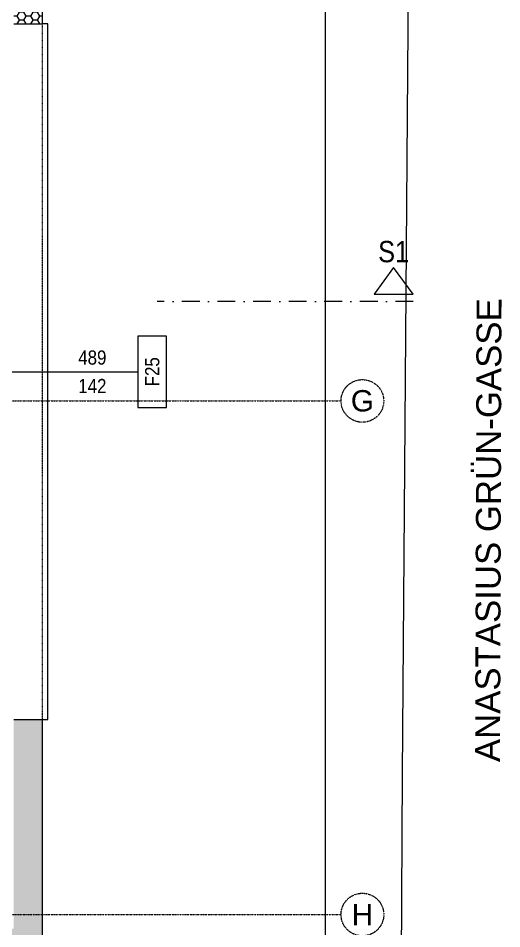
# Model space of a CAD drawing. Header units: millimetres. Extents: x -89828 to -25315, y -35442 to 69272.
# Drawn here: x -28713 to -25315, y 119 to 6519 of the extents above; entities that cross this region are included whole.
import ezdxf
from ezdxf.enums import TextEntityAlignment as Align

# ---------------------------------------------------------------- set-up
doc = ezdxf.new("R2010")
doc.units = ezdxf.units.MM
for name, pattern in [('DASHDOT', [1, 0.5, -0.25, 0, -0.25]), ('HIDDEN2', [0.1875, 0.125, -0.0625]), ('STRICHPUNKT', [1, 0.5, -0.25, 0, -0.25]), ('STRICHPUNKTX2', [2, 1, -0.5, 0, -0.5])]:
    doc.linetypes.add(name, pattern=pattern)
for name, color, linetype in [('01-SCH-G00-L04-M0', 8, 'STRICHPUNKTX2'), ('02-ANS-G00-L04-M0', 8, 'Continuous'), ('02-AXO-G00-L04-M0', 8, 'STRICHPUNKT'), ('02-DIM-G00-L04-ACHSEN', 8, 'Continuous'), ('02-FIL-G00-L04-LILA', 223, 'Continuous'), ('02-HID-G00-L04-M0', 8, 'HIDDEN2'), ('02-WDA-G00-L04-M0', 8, 'Continuous'), ('04-TXT---------EP', 8, 'Continuous'), ('04-TXT-G00-L04-M0', 8, 'Continuous'), ('04-TXT-G00-L04-POS', 8, 'Continuous'), ('05-SYM---------M0', 8, 'Continuous'), ('05-TXT---------PP', 8, 'Continuous'), ('07-TXT---------M0', 8, 'Continuous'), ('09-SYM-G00-L04-GEHSTEIG', 8, 'Continuous'), ('09-TXT-G00-L04-M0', 8, 'Continuous')]:
    doc.layers.add(name, color=color, linetype=linetype)
doc.styles.add('ARIAL', font='arial.ttf', dxfattribs={"width": 0.85})
doc.styles.get("Standard").update_dxf_attribs({"font": 'arial.ttf'})
doc.dimstyles.new('pp chromy&schneider', dxfattribs={"dimscale": 0.005, "dimtxt": 25, "dimasz": 10, "dimexe": 0, "dimexo": 0, "dimgap": 5, "dimtad": 1, "dimdec": 1, "dimlfac": 100, "dimrnd": 0.1, "dimzin": 9, "dimdsep": 46, "dimtxsty": 'ARIAL', "dimblk": 'c&s kote', "dimcen": 0, "dimse1": 1, "dimse2": 1, "dimclrd": 8, "dimclrt": 8, "dimadec": 0, "dimazin": 0, "dimtfac": 0.75, "dimtdec": 1, "dimtix": 1, "dimtmove": 2, "dimatfit": 0, "dimldrblk": 'NONE', "dimfxl": 1, "dimtolj": 1, "dimlwd": -1, "dimarcsym": 0})

# ---------------------------------------------------------------- blocks, each defined once
blk = doc.blocks.new('04-TXT')
blk.add_line((0, 0), (0.9529, 0))
at = {"layer": '04-TXT---------EP', "color": 8, "style": 'ARIAL', "width": 0.85}
blk.add_attdef('WIDTH', text='', height=0.1, dxfattribs=at).set_placement((0.6322, 0.05), align=Align.CENTER)
blk.add_attdef('HEIGHT', text='', height=0.1, dxfattribs=at).set_placement((0.6322, -0.05), align=Align.TOP_CENTER)
blk = doc.blocks.new('schnittführung')
at = {"color": 4, "linetype": 'DASHDOT', "ltscale": 0.25}
blk.add_line((0.2375, -0.1378), (0.2375, 1.6622), dxfattribs=at)
blk.add_line((0.2375, -0.1378), (0.2375, 1.6622), dxfattribs=at)
blk.add_line((0.2375, -0.1378), (0.2375, 1.6622), dxfattribs=at)
at = {"color": 4}
blk.add_lwpolyline([(0.1875, 0.1378), (0.1875, -0.1378), (0, 0)], close=True, dxfattribs=at)
at = {"layer": '07-TXT---------M0', "color": 9, "style": 'ARIAL', "text_generation_flag": 6, "width": 0.85}
blk.add_attdef('SCHNITT', text='', height=0.15, rotation=270, dxfattribs=at).set_placement((-0.0373, 0), align=Align.CENTER)
blk = doc.blocks.new('c&s kote')
at = {"color": 8}
for p, q in [((0, -2), (0, 2)), ((0, 2), (0, -2)), ((-2, 0), (2, 0)), ((2, 0), (-2, 0))]:
    blk.add_line(p, q, dxfattribs=at)
blk.add_circle((0, 0), 0.5, dxfattribs=at)
blk = doc.blocks.new('*D351')
at = {"layer": '02-DIM-G00-L04-ACHSEN', "color": 8, "transparency": 16777216}
blk.add_line((-26557.2, 6829.4), (-26557.2, 3829.5), dxfattribs=at)
at = {"layer": 'Defpoints', "color": 0, "transparency": 16777216}
for p in [(-26444.5, 6829.4), (-26557.2, 3829.4), (-26444.5, 3829.4)]:
    blk.add_point(p, dxfattribs=at)
at = {"layer": '02-DIM-G00-L04-ACHSEN', "color": 8, "transparency": 16777216, "xscale": 0.05, "yscale": 0.05, "zscale": 0.05}
for p, rotation in [((-26557.2, 6829.4), 90), ((-26557.2, 3829.4), 270)]:
    blk.add_blockref('c&s kote', p, dxfattribs=dict(at, rotation=rotation))
at = {"layer": '02-DIM-G00-L04-ACHSEN', "color": 8, "transparency": 16777216, "insert": (-26557.2, 5329.4), "char_height": 0.125, "attachment_point": 5, "rotation": 90, "style": 'ARIAL'}
blk.add_mtext('\\A1;300000', dxfattribs=at)
blk = doc.blocks.new('_None')
blk = doc.blocks.new('*D352')
at = {"layer": '02-DIM-G00-L04-ACHSEN', "color": 8, "transparency": 16777216}
blk.add_line((-26557.2, 3829.4), (-26557.2, 219.5), dxfattribs=at)
at = {"layer": 'Defpoints', "color": 0, "transparency": 16777216}
for p in [(-26444.5, 3829.4), (-26557.2, 219.4), (-26444.5, 219.4)]:
    blk.add_point(p, dxfattribs=at)
at = {"layer": '02-DIM-G00-L04-ACHSEN', "color": 8, "transparency": 16777216, "xscale": 0.05, "yscale": 0.05, "zscale": 0.05}
for p, rotation in [((-26557.2, 3829.4), 90), ((-26557.2, 219.4), 270)]:
    blk.add_blockref('c&s kote', p, dxfattribs=dict(at, rotation=rotation))
at = {"layer": '02-DIM-G00-L04-ACHSEN', "color": 8, "transparency": 16777216, "insert": (-26557.2, 2024.4), "char_height": 0.125, "attachment_point": 5, "rotation": 90, "style": 'ARIAL'}
blk.add_mtext('\\A1;361000', dxfattribs=at)
blk = doc.blocks.new('*D353')
at = {"layer": '02-DIM-G00-L04-ACHSEN', "color": 8, "transparency": 16777216}
blk.add_line((-26557.2, 219.4), (-26557.2, -320.5), dxfattribs=at)
at = {"layer": 'Defpoints', "color": 0, "transparency": 16777216}
for p in [(-26444.5, 219.4), (-26557.2, -320.6), (-26444.5, -320.6)]:
    blk.add_point(p, dxfattribs=at)
at = {"layer": '02-DIM-G00-L04-ACHSEN', "color": 8, "transparency": 16777216, "xscale": 0.05, "yscale": 0.05, "zscale": 0.05}
for p, rotation in [((-26557.2, 219.4), 90), ((-26557.2, -320.6), 270)]:
    blk.add_blockref('c&s kote', p, dxfattribs=dict(at, rotation=rotation))
at = {"layer": '02-DIM-G00-L04-ACHSEN', "color": 8, "transparency": 16777216, "insert": (-26557.2, -50.6), "char_height": 0.125, "attachment_point": 5, "rotation": 90, "style": 'ARIAL'}
blk.add_mtext('\\A1;54000', dxfattribs=at)
blk = doc.blocks.new('*D357')
at = {"layer": '02-DIM-G00-L04-ACHSEN', "color": 8, "transparency": 16777216}
blk.add_arc((-28844.5, 20569.4), 378.3, 0.00757, 89.99243, dxfattribs=at)
at = {"layer": 'Defpoints', "color": 0, "transparency": 16777216}
for p in [(-28844.5, 23033.1), (-28517, 20758.5), (-60133.8, 20569.4), (-26444.5, 20569.4), (-28844.5, -11894.3)]:
    blk.add_point(p, dxfattribs=at)
at = {"layer": '02-DIM-G00-L04-ACHSEN', "color": 8, "transparency": 16777216, "xscale": 0.05, "yscale": 0.05, "zscale": 0.05}
for p, rotation in [((-28844.5, 20947.7), 179.9962131424511), ((-28466.3, 20569.4), 270.0037868588788)]:
    blk.add_blockref('c&s kote', p, dxfattribs=dict(at, rotation=rotation))
at = {"layer": '02-DIM-G00-L04-ACHSEN', "color": 8, "transparency": 16777216, "insert": (-28577, 20836.9), "char_height": 0.125, "attachment_point": 5, "rotation": 315, "style": 'ARIAL'}
blk.add_mtext('\\A1;90.00°', dxfattribs=at)
blk = doc.blocks.new('*D394')
at = {"layer": '02-DIM-G00-L04-ACHSEN', "color": 8, "transparency": 16777216}
blk.add_arc((-57014.5, -8823.9), 946.5, 179.31551, 269.99697, dxfattribs=at)
at = {"layer": 'Defpoints', "color": 0, "transparency": 16777216}
for p in [(-57014.5, 23033.1), (-60057.2, -8787.4), (-26444.5, -9190.8), (-57838, -9290.6), (-57014.5, -11894.3)]:
    blk.add_point(p, dxfattribs=at)
at = {"layer": '02-DIM-G00-L04-ACHSEN', "color": 8, "transparency": 16777216, "xscale": 0.05, "yscale": 0.05, "zscale": 0.05}
for p, rotation in [((-57961, -8812.6), 89.31399696882043), ((-57014.5, -9770.4), 359.9984866771429)]:
    blk.add_blockref('c&s kote', p, dxfattribs=dict(at, rotation=rotation))
at = {"layer": '02-DIM-G00-L04-ACHSEN', "color": 8, "transparency": 16777216, "insert": (-57687.8, -9489.1), "char_height": 0.125, "attachment_point": 5, "rotation": 314.65624, "style": 'ARIAL'}
blk.add_mtext('\\A1;90.69°', dxfattribs=at)
blk = doc.blocks.new('*D395')
at = {"layer": '02-DIM-G00-L04-ACHSEN', "color": 8, "transparency": 16777216}
blk.add_arc((-28844.5, -9162), 916.3, 270.00313, 359.30936, dxfattribs=at)
at = {"layer": 'Defpoints', "color": 0, "transparency": 16777216}
for p in [(-28844.5, 23033.1), (-60057.2, -8787.4), (-26444.5, -9190.8), (-28389.6, -9957.3), (-28844.5, -11894.3)]:
    blk.add_point(p, dxfattribs=at)
at = {"layer": '02-DIM-G00-L04-ACHSEN', "color": 8, "transparency": 16777216, "xscale": 0.05, "yscale": 0.05, "zscale": 0.05}
for p, rotation in [((-27928.3, -9173), 89.31092035926187), ((-28844.5, -10078.2), 180.001563286988)]:
    blk.add_blockref('c&s kote', p, dxfattribs=dict(at, rotation=rotation))
at = {"layer": '02-DIM-G00-L04-ACHSEN', "color": 8, "transparency": 16777216, "insert": (-28200.6, -9813.7), "char_height": 0.125, "attachment_point": 5, "rotation": 44.65624, "style": 'ARIAL'}
blk.add_mtext('\\A1;89.31°', dxfattribs=at)
blk = doc.blocks.new('türachse&qualität')
at = {"layer": '05-SYM---------M0'}
blk.add_line((-0.4, 0), (-0.4, 0), dxfattribs=at)
at = {"layer": '05-TXT---------PP'}
blk.add_lwpolyline([(-0.5, -0.25), (-0.5, 0.25), (-0.7, 0.25), (-0.7, -0.25)], close=True, dxfattribs=at)
at = {"layer": '05-TXT---------PP', "color": 8, "style": 'ARIAL', "text_generation_flag": 6, "width": 0.85}
blk.add_attdef('POS.NR.', text='', height=0.1, rotation=270, dxfattribs=at).set_placement((-0.6529, -0.0112), align=Align.TOP_CENTER)

msp = doc.modelspace()

# ---------------------------------------------------------------- hatches: boundary and pattern name
at = {"layer": '02-FIL-G00-L04-LILA', "true_color": 0x636466}
h = msp.add_hatch(dxfattribs=at)
h.set_pattern_fill('HONEY', color=251, scale=10, angle=197.04654128, style=0)
h.set_pattern_definition([(180, (42.84, 5709.422), (-47.625, -27.4963), [31.75, -63.5]), (300, (42.84, 5709.422), (47.624994, -27.49631), [31.75, -63.5]), (240, (42.84, 5709.422), (-6e-06, -54.99261), [-63.5, 31.75])])
h.paths.add_polyline_path([(-29594.5294, 8149.4223), (-29594.5294, 7949.4223), (-29524.5294, 7949.4223), (-28744.5294, 7949.4223), (-28744.5294, 6549.4223), (-28744.5294, 6479.4223), (-28544.5294, 6479.4223), (-28544.5294, 8149.4223)])
h = msp.add_hatch(dxfattribs=at)
h.set_pattern_fill('HONEY', color=251, scale=10, angle=107.04654128, style=0)
h.set_pattern_definition([(90, (42.84, 5709.422), (-27.4963, 47.625), [31.75, -63.5]), (210, (42.84, 5709.422), (-27.49631, -47.624994), [31.75, -63.5]), (150, (42.84, 5709.422), (-54.99261, 6e-06), [-63.5, 31.75])])
h.paths.add_polyline_path([(-31794.5294, 119.4223), (-31794.5294, -1070.5777), (-31794.5294, -1140.5777), (-31594.7589, -1140.5777), (-31594.9603, -280.5777), (-31594.9603, -80.5777), (-31394.9603, -80.5777), (-28544.5294, -80.5777), (-28544.5294, 1589.4223), (-28744.5294, 1589.4223), (-28744.5294, 1519.4223), (-28744.5294, 119.4223)])

# ---------------------------------------------------------------- linework, layer by layer
at = {"layer": '02-ANS-G00-L04-M0', "color": 251, "true_color": 0x636466}
msp.add_lwpolyline([(-28544.5294, 1589.4223), (-28504.5294, 1589.4223), (-28504.5294, 6479.4223), (-28544.5294, 6479.4223)], dxfattribs=at)
at = {"layer": '02-AXO-G00-L04-M0', "color": 251, "true_color": 0x636466}
for points in [[(-60057.1609, 3829.4223), (-26444.5294, 3829.4223)], [(-60057.1609, 219.4223), (-26444.5294, 219.4223)]]:
    msp.add_lwpolyline(points, dxfattribs=at)
for centre in [(-26294.5294, 3829.4223), (-26294.5294, 219.4223)]:
    msp.add_circle(centre, 150, dxfattribs=at)
at = {"layer": '02-HID-G00-L04-M0', "color": 251, "ltscale": 0.5, "true_color": 0x636466}
msp.add_lwpolyline([(-28544.5294, 6479.4223), (-28544.5294, 1589.4223)], dxfattribs=at)
at = {"layer": '02-WDA-G00-L04-M0', "color": 251, "true_color": 0x636466}
for points in [[(-28544.5294, 8149.4223), (-28544.5294, 6479.4223)], [(-28744.5294, 6479.4223), (-28544.5294, 6479.4223)], [(-28744.5294, 1589.4223), (-28544.5294, 1589.4223)], [(-28544.5294, 1589.4223), (-28544.5294, -80.5777)]]:
    msp.add_lwpolyline(points, dxfattribs=at)
at = {"layer": '09-SYM-G00-L04-GEHSTEIG', "color": 251, "true_color": 0x636466}
msp.add_lwpolyline([(-27357.7598, -14713.7397), (-27368.2044, -9572.6761, 0.186744235), (-26442.7811, -9136.9468, 0.22427897), (-26061.7321, -7988.0692), (-26013.897, 1205.4531), (-25973.9599, 6446.2027), (-25973.9599, 6446.2027), (-25973.9599, 6446.2027), (-25916.5138, 13339.9043), (-25859.3193, 22188.7265), (-25859.3193, 22188.7265), (-25859.3193, 22188.7265), (-25785.4452, 35810.7392), (-25745.3783, 41926.049)], format="xyb", dxfattribs=at)

# ---------------------------------------------------------------- block references
at = {"layer": '01-SCH-G00-L04-M0', "color": 251, "true_color": 0x636466}
ref = msp.add_blockref('schnittführung', (-26074.9606, 4766.9223), dxfattribs=dict(at, xscale=-999.9999999999995, yscale=999.9999999999995, zscale=999.9999999999995, rotation=89.99999998999328))
ref.add_attrib('SCHNITT', 'S1', dxfattribs={"layer": '07-TXT---------M0', "color": 9, "extrusion": (0, 0, -1), "height": 150, "rotation": 180.00000001, "style": 'ARIAL', "text_generation_flag": 4, "width": 0.85}).set_placement((26074.9606, 4804.1815), align=Align.CENTER)
at = {"layer": '04-TXT-G00-L04-M0', "color": 251, "true_color": 0x636466, "xscale": 999.9999999999995, "yscale": 999.9999999999995, "zscale": 999.9999999999995, "rotation": 359.9999999649804}
msp.add_blockref('04-TXT', (-28824.5294, 4034.4223), dxfattribs=at).add_auto_attribs({'WIDTH': '489', 'HEIGHT': '142'})
at = {"layer": '04-TXT-G00-L04-POS', "color": 251, "true_color": 0x636466}
ref = msp.add_blockref('türachse&qualität', (-28371.6034, 4034.4223), dxfattribs=dict(at, xscale=999.9999999999995, yscale=999.9999999999995, zscale=999.9999999999995, rotation=179.999996348115))
ref.add_attrib('POS.NR.', 'F25', dxfattribs={"layer": '05-TXT---------PP', "color": 8, "height": 100, "rotation": 89.99999634, "style": 'ARIAL', "width": 0.85}).set_placement((-27771.6034, 4034.4223), align=Align.MIDDLE_CENTER)

# ---------------------------------------------------------------- texts
at = {"layer": '02-AXO-G00-L04-M0', "color": 251, "true_color": 0x636466, "char_height": 150, "width": 303.3, "attachment_point": 5}
for s, insert in [('{\\fArial|b0|i0|c0|p34;G}', (-26294.5294, 3829.4223)), ('{\\fArial|b0|i0|c0|p34;H}', (-26294.5294, 219.4223))]:
    msp.add_mtext(s, dxfattribs=dict(at, insert=insert))
at = {"layer": '09-TXT-G00-L04-M0', "color": 251, "true_color": 0x636466, "insert": (-25502.4649, 1291.2871), "char_height": 175, "width": 3408.1, "attachment_point": 1, "rotation": 89.81365128}
msp.add_mtext('{\\fArial|b0|i0|c0|p34;ANASTASIUS GRÜN-GASSE}', dxfattribs=at)

# ---------------------------------------------------------------- dimensions: what is measured, and where the dimension line sits
at = {"layer": '02-DIM-G00-L04-ACHSEN', "color": 251, "true_color": 0x636466}
for base, line1, line2, picture, middle in [((-28516.9517, 20758.5481), ((-60133.7932, 20569.421), (-26444.5294, 20569.421)), ((-28844.5294, 23033.1204), (-28844.5294, -11894.3214)), '*D357', (-28577.0005, 20836.9499)), ((-57838.0019, -9290.6073), ((-57014.5294, 23033.1204), (-57014.5294, -11894.3214)), ((-60057.1609, -8787.4067), (-26444.5294, -9190.7583)), '*D394', (-57687.7624, -9489.121)), ((-28389.5714, -9957.2984), ((-28844.5294, 23033.1204), (-28844.5294, -11894.3214)), ((-60057.1609, -8787.4067), (-26444.5294, -9190.7583)), '*D395', (-28200.5893, -9813.6721))]:
    dim = msp.add_angular_dim_2l(base=base, line1=line1, line2=line2, dimstyle='pp chromy&schneider', override={"dimzin": 8, "dimadec": 2}, dxfattribs=at)
    dim.commit()
    dim.dimension.update_dxf_attribs({"geometry": picture, "text_midpoint": middle})
for base, p1, p2, picture, middle in [((-26557.1609, 3829.4223), (-26444.5294, 6829.4223), (-26444.5294, 3829.4223), '*D351', (-26557.2498, 5329.4223)), ((-26557.1609, 219.4223), (-26444.5294, 3829.4223), (-26444.5294, 219.4223), '*D352', (-26557.2498, 2024.4223)), ((-26557.1609, -320.5777), (-26444.5294, 219.4223), (-26444.5294, -320.5777), '*D353', (-26557.2497, -50.5777))]:
    dim = msp.add_linear_dim(base=base, p1=p1, p2=p2, angle=90, dimstyle='pp chromy&schneider', override={"dimzin": 8}, dxfattribs=at)
    dim.commit()
    dim.dimension.update_dxf_attribs({"geometry": picture, "text_midpoint": middle})

doc.saveas('drawing.dxf')
